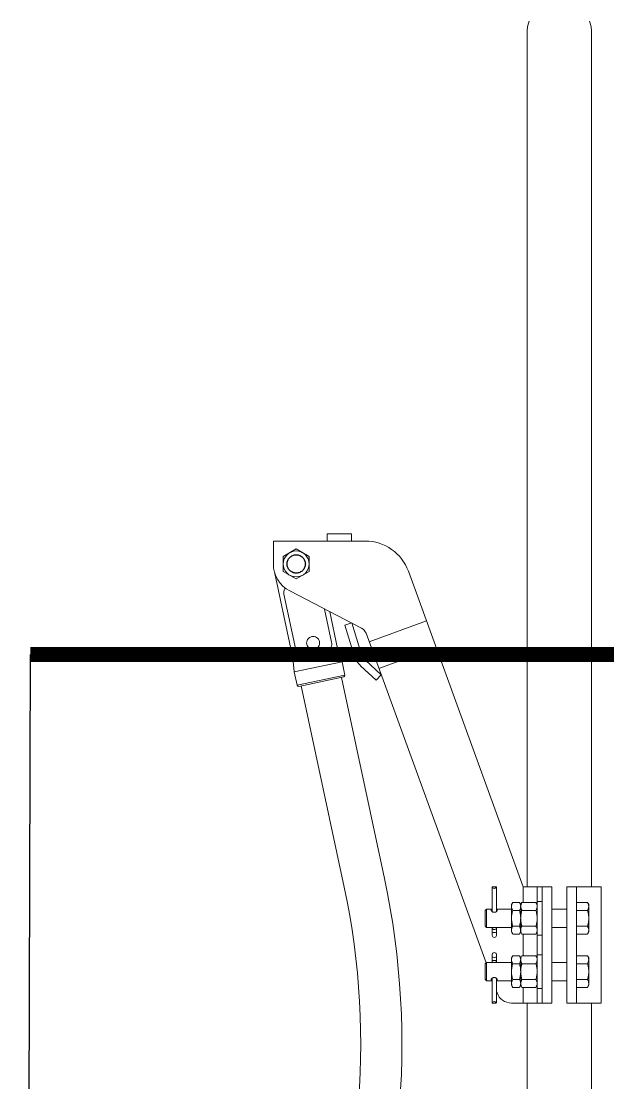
# Model space of a CAD drawing. Header units: millimetres. Extents: x -37020 to 35906, y -101 to 52234.
# Drawn here: x -342.369 to -341.984, y 326.865 to 327.562 of the extents above; entities that cross this region are included whole.
import ezdxf

# ---------------------------------------------------------------- set-up
doc = ezdxf.new("R2010")
doc.units = ezdxf.units.MM
doc.linetypes.add('HIDDEN', pattern=[9.525, 6.35, -3.175])
doc.linetypes.add('TRAZO_Y_PUNTO2', pattern=[12.7, 6.35, -3.175, 0, -3.175])
doc.layers.add('Catenaria', color=2, linetype='Continuous')
doc.layers.add('ME-RIELES', color=240, linetype='TRAZO_Y_PUNTO2')

msp = doc.modelspace()

# ---------------------------------------------------------------- linework, layer by layer
at = {"color": 8, "linetype": 'Continuous', "lineweight": 15}
for p, q in [((-342.0369, 326.99362, 0.22914), (-342.0369, 327.55379, 0.22914)), ((-341.99469, 326.99362, 0.22914), (-341.99469, 327.55379, 0.22914)), ((-342.15198, 327.22529, 0.22914), (-342.16798, 327.22529, 0.22914)), ((-342.16798, 327.22053, 0.22914), (-342.16798, 327.22529, 0.22914)), ((-342.15198, 327.22053, 0.22914), (-342.15198, 327.22529, 0.22914)), ((-342.143, 327.22053, 0.22914), (-342.20333, 327.22052, 0.22914)), ((-342.20333, 327.20553, 0.22914), (-342.20333, 327.22052, 0.22914)), ((-342.18833, 327.21534, 0.22914), (-342.19683, 327.21043, 0.22914)), ((-342.19683, 327.21043, 0.22914), (-342.19683, 327.20062, 0.22914)), ((-342.17983, 327.21043, 0.22914), (-342.18833, 327.21534, 0.22914)), ((-342.17983, 327.20062, 0.22914), (-342.17983, 327.21043, 0.22914)), ((-342.20237, 327.19934, 0.22914), (-342.1905, 327.14372, 0.22914)), ((-342.19683, 327.20062, 0.22914), (-342.18833, 327.19571, 0.22914)), ((-342.18833, 327.19571, 0.22914), (-342.17983, 327.20062, 0.22914)), ((-342.1148, 327.20078, 0.22914), (-342.03941, 326.99365, 0.22914)), ((-342.19639, 327.18566, 0.22914), (-342.1886, 327.14918, 0.22914)), ((-342.19254, 327.18778, 0.22914), (-342.14542, 327.16333, 0.22914)), ((-342.16513, 327.15419, 0.22914), (-342.16976, 327.1759, 0.22914)), ((-342.16629, 327.17402, 0.22914), (-342.16116, 327.14998, 0.22914)), ((-342.10292, 327.16815, 0.22914), (-342.14051, 327.15446, 0.22914)), ((-342.15189, 327.16679, 0.22914), (-342.15644, 327.16538, 0.22914)), ((-342.15644, 327.16538, 0.22914), (-342.15024, 327.14534, 0.22914)), ((-342.14567, 327.14668, 0.22914), (-342.15189, 327.16679, 0.22914)), ((-342.14255, 327.16006, 0.22914), (-342.0638, 326.94371, 0.22914)), ((-342.16899, 327.14831, 0.22914), (-342.18268, 327.14538, 0.22914)), ((-342.16827, 327.14846, 0.22914), (-342.16899, 327.14831, 0.22914)), ((-342.15831, 327.14138, 0.22914), (-342.16116, 327.14998, 0.22914)), ((-342.16116, 327.14998, 0.22914), (-342.16116, 327.14998, 0.22914)), ((-342.09654, 327.15061, 0.22914), (-342.13413, 327.13693, 0.22914)), ((-342.1905, 327.14372, 0.22914), (-342.1896, 327.1347, 0.22914)), ((-342.1905, 327.14372, 0.22914), (-342.1905, 327.14372, 0.22914)), ((-342.1896, 327.13471, 0.22914), (-342.15831, 327.14139, 0.22914)), ((-342.18268, 327.14538, 0.22914), (-342.18339, 327.14523, 0.22914)), ((-342.15643, 327.13258, 0.22914), (-342.15831, 327.14139, 0.22914)), ((-342.14291, 327.1423, 0.22914), (-342.13261, 327.13276, 0.22914)), ((-342.1896, 327.13471, 0.22914), (-342.18772, 327.1259, 0.22914)), ((-342.1461, 327.13877, 0.22914), (-342.13584, 327.12927, 0.22914)), ((-342.13584, 327.12927, 0.22914), (-342.13261, 327.13276, 0.22914)), ((-342.15643, 327.13258, 0.22914), (-342.18772, 327.1259, 0.22914)), ((-342.18654, 327.12513, 0.22914), (-342.1572, 327.13139, 0.22914)), ((-342.13049, 326.99905, 0.22914), (-342.15866, 327.13108, 0.22914)), ((-342.18507, 327.12545, 0.22914), (-342.1569, 326.99342, 0.22914)), ((-342.05988, 326.97738, 0.22914), (-342.05988, 326.99337, 0.22914)), ((-342.05987, 326.97738, 0.22914), (-342.05987, 326.99339, 0.22914)), ((-342.05961, 326.9937, 0.22914), (-342.05728, 326.9937, 0.22914)), ((-342.05703, 326.97738, 0.22914), (-342.05703, 326.99339, 0.22914)), ((-342.05702, 326.99337, 0.22914), (-342.05702, 326.97738, 0.22914)), ((-342.03941, 326.98342, 0.22914), (-342.03941, 326.99365, 0.22914)), ((-342.03941, 326.99362, 0.22914), (-342.03042, 326.99362, 0.22914)), ((-342.03042, 326.99362, 0.22914), (-342.02715, 326.99362, 0.22914)), ((-342.03042, 326.98402, 0.22914), (-342.03042, 326.99362, 0.22914)), ((-342.0208, 326.99362, 0.22914), (-342.02715, 326.99362, 0.22914)), ((-342.02715, 326.99362, 0.22914), (-342.02715, 326.98862, 0.22914)), ((-342.0208, 326.98862, 0.22914), (-342.0208, 326.99362, 0.22914)), ((-342.00445, 326.99362, 0.22914), (-342.0108, 326.99362, 0.22914)), ((-342.0108, 326.99362, 0.22914), (-342.0108, 326.98862, 0.22914)), ((-342.00445, 326.98862, 0.22914), (-342.00445, 326.99362, 0.22914)), ((-342.00445, 326.99362, 0.22914), (-342.00118, 326.99362, 0.22914)), ((-342.00118, 326.99362, 0.22914), (-341.98835, 326.99362, 0.22914)), ((-341.98835, 326.91742, 0.22914), (-341.98835, 326.99362, 0.22914)), ((-342.02715, 326.98862, 0.22914), (-342.02715, 326.92242, 0.22914)), ((-342.0208, 326.98862, 0.22914), (-342.0208, 326.92242, 0.22914)), ((-342.0108, 326.98862, 0.22914), (-342.0108, 326.92242, 0.22914)), ((-342.00445, 326.98862, 0.22914), (-342.00445, 326.92242, 0.22914)), ((-342.04712, 326.98202, 0.22914), (-342.04632, 326.98342, 0.22914)), ((-342.04712, 326.98082, 0.22914), (-342.04712, 326.98202, 0.22914)), ((-342.04712, 326.98082, 0.22914), (-342.04712, 326.97302, 0.22914)), ((-342.04193, 326.98342, 0.22914), (-342.04632, 326.98342, 0.22914)), ((-342.04193, 326.98342, 0.22914), (-342.04112, 326.98202, 0.22914)), ((-342.04112, 326.98202, 0.22914), (-342.04032, 326.98342, 0.22914)), ((-342.04112, 326.98202, 0.22914), (-342.04112, 326.98082, 0.22914)), ((-342.04112, 326.98082, 0.22914), (-342.04112, 326.97302, 0.22914)), ((-342.04032, 326.98342, 0.22914), (-342.03113, 326.98342, 0.22914)), ((-342.03113, 326.98342, 0.22914), (-342.03032, 326.98202, 0.22914)), ((-342.03032, 326.96199, 0.22914), (-342.03032, 326.98406, 0.22914)), ((-342.03032, 326.98406, 0.22914), (-342.02715, 326.98406, 0.22914)), ((-342.00445, 326.98342, 0.22914), (-341.9973, 326.98342, 0.22914)), ((-341.9973, 326.98342, 0.22914), (-341.9965, 326.98202, 0.22914)), ((-341.9965, 326.98202, 0.22914), (-341.9965, 326.98082, 0.22914)), ((-341.9965, 326.98082, 0.22914), (-341.9965, 326.97302, 0.22914)), ((-342.06445, 326.97806, 0.22914), (-342.06349, 326.97902, 0.22914)), ((-342.06445, 326.96799, 0.22914), (-342.06445, 326.97806, 0.22914)), ((-342.06349, 326.96702, 0.22914), (-342.06349, 326.97902, 0.22914)), ((-342.06349, 326.97902, 0.22914), (-342.05988, 326.97902, 0.22914)), ((-342.05702, 326.97902, 0.22914), (-342.04712, 326.97902, 0.22914)), ((-342.04712, 326.96523, 0.22914), (-342.04712, 326.97302, 0.22914)), ((-342.04193, 326.97822, 0.22914), (-342.04632, 326.97822, 0.22914)), ((-342.04112, 326.97302, 0.22914), (-342.04112, 326.96523, 0.22914)), ((-342.04032, 326.97822, 0.22914), (-342.03113, 326.97822, 0.22914)), ((-342.0208, 326.97902, 0.22914), (-342.0108, 326.97902, 0.22914)), ((-342.00445, 326.97822, 0.22914), (-341.9973, 326.97822, 0.22914)), ((-341.9965, 326.97302, 0.22914), (-341.9965, 326.96523, 0.22914)), ((-342.06349, 326.96702, 0.22914), (-342.06445, 326.96799, 0.22914)), ((-342.04712, 326.96702, 0.22914), (-342.06349, 326.96702, 0.22914)), ((-342.05988, 326.96631, 0.22914), (-342.05988, 326.96702, 0.22914)), ((-342.05988, 326.96631, 0.22914), (-342.05987, 326.96629, 0.22914)), ((-342.05988, 326.96348, 0.22914), (-342.05988, 326.96631, 0.22914)), ((-342.05987, 326.96629, 0.22914), (-342.05987, 326.96702, 0.22914)), ((-342.05987, 326.96629, 0.22914), (-342.05978, 326.96614, 0.22914)), ((-342.05987, 326.96348, 0.22914), (-342.05987, 326.96629, 0.22914)), ((-342.05978, 326.96614, 0.22914), (-342.05963, 326.966, 0.22914)), ((-342.05963, 326.966, 0.22914), (-342.05943, 326.96589, 0.22914)), ((-342.05943, 326.96589, 0.22914), (-342.05918, 326.9658, 0.22914)), ((-342.05918, 326.9658, 0.22914), (-342.0589, 326.96573, 0.22914)), ((-342.0589, 326.96573, 0.22914), (-342.0586, 326.9657, 0.22914)), ((-342.0586, 326.9657, 0.22914), (-342.0583, 326.9657, 0.22914)), ((-342.0583, 326.9657, 0.22914), (-342.058, 326.96573, 0.22914)), ((-342.058, 326.96573, 0.22914), (-342.05772, 326.9658, 0.22914)), ((-342.05772, 326.9658, 0.22914), (-342.05747, 326.96589, 0.22914)), ((-342.05747, 326.96589, 0.22914), (-342.05727, 326.966, 0.22914)), ((-342.05727, 326.966, 0.22914), (-342.05712, 326.96614, 0.22914)), ((-342.05712, 326.96614, 0.22914), (-342.05703, 326.96629, 0.22914)), ((-342.05703, 326.96629, 0.22914), (-342.05703, 326.96702, 0.22914)), ((-342.05703, 326.96629, 0.22914), (-342.05702, 326.96631, 0.22914)), ((-342.05703, 326.96348, 0.22914), (-342.05703, 326.96629, 0.22914)), ((-342.05702, 326.96702, 0.22914), (-342.05702, 326.96631, 0.22914)), ((-342.05702, 326.96631, 0.22914), (-342.05702, 326.96348, 0.22914)), ((-342.04193, 326.96783, 0.22914), (-342.04632, 326.96783, 0.22914)), ((-342.04032, 326.96783, 0.22914), (-342.03113, 326.96783, 0.22914)), ((-342.0108, 326.96702, 0.22914), (-342.0208, 326.96702, 0.22914)), ((-342.00445, 326.96783, 0.22914), (-341.9973, 326.96783, 0.22914)), ((-342.05988, 326.96348, 0.22914), (-342.05987, 326.96348, 0.22914)), ((-342.05988, 326.96173, 0.22914), (-342.05988, 326.96348, 0.22914)), ((-342.05987, 326.96169, 0.22914), (-342.05987, 326.96348, 0.22914)), ((-342.05703, 326.96348, 0.22914), (-342.05702, 326.96348, 0.22914)), ((-342.05703, 326.96169, 0.22914), (-342.05703, 326.96348, 0.22914)), ((-342.05702, 326.96348, 0.22914), (-342.05702, 326.96173, 0.22914)), ((-342.04712, 326.96402, 0.22914), (-342.04712, 326.96523, 0.22914)), ((-342.04632, 326.96263, 0.22914), (-342.04712, 326.96402, 0.22914)), ((-342.04193, 326.96263, 0.22914), (-342.04632, 326.96263, 0.22914)), ((-342.04112, 326.96402, 0.22914), (-342.04193, 326.96263, 0.22914)), ((-342.04112, 326.96523, 0.22914), (-342.04112, 326.96402, 0.22914)), ((-342.04032, 326.96263, 0.22914), (-342.04112, 326.96402, 0.22914)), ((-342.04032, 326.96263, 0.22914), (-342.03113, 326.96263, 0.22914)), ((-342.03941, 326.94842, 0.22914), (-342.03941, 326.96263, 0.22914)), ((-342.03032, 326.96402, 0.22914), (-342.03113, 326.96263, 0.22914)), ((-342.03042, 326.96203, 0.22914), (-342.03042, 326.94902, 0.22914)), ((-342.02715, 326.96199, 0.22914), (-342.03032, 326.96199, 0.22914)), ((-342.00445, 326.96263, 0.22914), (-341.9973, 326.96263, 0.22914)), ((-341.9965, 326.96402, 0.22914), (-341.9973, 326.96263, 0.22914)), ((-341.9965, 326.96523, 0.22914), (-341.9965, 326.96402, 0.22914)), ((-342.05988, 326.94932, 0.22914), (-342.05988, 326.94757, 0.22914)), ((-342.05988, 326.94757, 0.22914), (-342.05987, 326.94756, 0.22914)), ((-342.05988, 326.94757, 0.22914), (-342.05988, 326.94474, 0.22914)), ((-342.05988, 326.94474, 0.22914), (-342.05987, 326.94476, 0.22914)), ((-342.05988, 326.94474, 0.22914), (-342.05988, 326.94402, 0.22914)), ((-342.05987, 326.94936, 0.22914), (-342.05987, 326.94756, 0.22914)), ((-342.05987, 326.94756, 0.22914), (-342.05987, 326.94476, 0.22914)), ((-342.05987, 326.94476, 0.22914), (-342.05978, 326.94491, 0.22914)), ((-342.05987, 326.94476, 0.22914), (-342.05987, 326.94402, 0.22914)), ((-342.05978, 326.94491, 0.22914), (-342.05963, 326.94504, 0.22914)), ((-342.05963, 326.94504, 0.22914), (-342.05943, 326.94516, 0.22914)), ((-342.05943, 326.94516, 0.22914), (-342.05918, 326.94525, 0.22914)), ((-342.05918, 326.94525, 0.22914), (-342.0589, 326.94531, 0.22914)), ((-342.0589, 326.94531, 0.22914), (-342.0586, 326.94535, 0.22914)), ((-342.0586, 326.94535, 0.22914), (-342.0583, 326.94535, 0.22914)), ((-342.0583, 326.94535, 0.22914), (-342.058, 326.94531, 0.22914)), ((-342.058, 326.94531, 0.22914), (-342.05772, 326.94525, 0.22914)), ((-342.05772, 326.94525, 0.22914), (-342.05747, 326.94516, 0.22914)), ((-342.05747, 326.94516, 0.22914), (-342.05727, 326.94504, 0.22914)), ((-342.05727, 326.94504, 0.22914), (-342.05712, 326.94491, 0.22914)), ((-342.05712, 326.94491, 0.22914), (-342.05703, 326.94476, 0.22914)), ((-342.05703, 326.94936, 0.22914), (-342.05703, 326.94756, 0.22914)), ((-342.05703, 326.94756, 0.22914), (-342.05702, 326.94757, 0.22914)), ((-342.05703, 326.94756, 0.22914), (-342.05703, 326.94476, 0.22914)), ((-342.05703, 326.94476, 0.22914), (-342.05702, 326.94474, 0.22914)), ((-342.05703, 326.94476, 0.22914), (-342.05703, 326.94402, 0.22914)), ((-342.05702, 326.94757, 0.22914), (-342.05702, 326.94932, 0.22914)), ((-342.05702, 326.94474, 0.22914), (-342.05702, 326.94757, 0.22914)), ((-342.05702, 326.94402, 0.22914), (-342.05702, 326.94474, 0.22914)), ((-342.04632, 326.94842, 0.22914), (-342.04712, 326.94702, 0.22914)), ((-342.04712, 326.94702, 0.22914), (-342.04712, 326.94582, 0.22914)), ((-342.04712, 326.94582, 0.22914), (-342.04712, 326.93802, 0.22914)), ((-342.04193, 326.94842, 0.22914), (-342.04632, 326.94842, 0.22914)), ((-342.04112, 326.94702, 0.22914), (-342.04193, 326.94842, 0.22914)), ((-342.04032, 326.94842, 0.22914), (-342.04112, 326.94702, 0.22914)), ((-342.04112, 326.94582, 0.22914), (-342.04112, 326.94702, 0.22914)), ((-342.04112, 326.93802, 0.22914), (-342.04112, 326.94582, 0.22914)), ((-342.04032, 326.94842, 0.22914), (-342.03113, 326.94842, 0.22914)), ((-342.03032, 326.94702, 0.22914), (-342.03113, 326.94842, 0.22914)), ((-342.03032, 326.94906, 0.22914), (-342.03032, 326.92699, 0.22914)), ((-342.02715, 326.94906, 0.22914), (-342.03032, 326.94906, 0.22914)), ((-342.02715, 326.94906, 0.22914), (-342.02715, 326.92699, 0.22914)), ((-342.00445, 326.94842, 0.22914), (-341.9973, 326.94842, 0.22914)), ((-341.9965, 326.94702, 0.22914), (-341.9973, 326.94842, 0.22914)), ((-341.9965, 326.94582, 0.22914), (-341.9965, 326.94702, 0.22914)), ((-341.9965, 326.93802, 0.22914), (-341.9965, 326.94582, 0.22914)), ((-342.06349, 326.94402, 0.22914), (-342.06445, 326.94306, 0.22914)), ((-342.06445, 326.94306, 0.22914), (-342.06445, 326.93299, 0.22914)), ((-342.06349, 326.94402, 0.22914), (-342.06349, 326.93202, 0.22914)), ((-342.04712, 326.94402, 0.22914), (-342.06349, 326.94402, 0.22914)), ((-342.04712, 326.93023, 0.22914), (-342.04712, 326.93802, 0.22914)), ((-342.04193, 326.94322, 0.22914), (-342.04632, 326.94322, 0.22914)), ((-342.04112, 326.93023, 0.22914), (-342.04112, 326.93802, 0.22914)), ((-342.04032, 326.94322, 0.22914), (-342.03113, 326.94322, 0.22914)), ((-342.0108, 326.94402, 0.22914), (-342.0208, 326.94402, 0.22914)), ((-342.00445, 326.94322, 0.22914), (-341.9973, 326.94322, 0.22914)), ((-341.9965, 326.93023, 0.22914), (-341.9965, 326.93802, 0.22914)), ((-342.06445, 326.93299, 0.22914), (-342.06349, 326.93202, 0.22914)), ((-342.06349, 326.93202, 0.22914), (-342.05988, 326.93202, 0.22914)), ((-342.05988, 326.93367, 0.22914), (-342.05988, 326.91768, 0.22914)), ((-342.05987, 326.93367, 0.22914), (-342.05987, 326.91766, 0.22914)), ((-342.05703, 326.93367, 0.22914), (-342.05703, 326.91766, 0.22914)), ((-342.05702, 326.91768, 0.22914), (-342.05702, 326.93367, 0.22914)), ((-342.05702, 326.93202, 0.22914), (-342.04712, 326.93202, 0.22914)), ((-342.04193, 326.93283, 0.22914), (-342.04632, 326.93283, 0.22914)), ((-342.04032, 326.93283, 0.22914), (-342.03113, 326.93283, 0.22914)), ((-342.0208, 326.93202, 0.22914), (-342.0108, 326.93202, 0.22914)), ((-342.00445, 326.93283, 0.22914), (-341.9973, 326.93283, 0.22914)), ((-342.05702, 326.92509, 0.22914), (-342.05663, 326.924, 0.22914)), ((-342.04712, 326.93023, 0.22914), (-342.04712, 326.92902, 0.22914)), ((-342.04712, 326.92902, 0.22914), (-342.04632, 326.92763, 0.22914)), ((-342.04193, 326.92763, 0.22914), (-342.04632, 326.92763, 0.22914)), ((-342.04193, 326.92763, 0.22914), (-342.04112, 326.92902, 0.22914)), ((-342.04112, 326.92902, 0.22914), (-342.04112, 326.93023, 0.22914)), ((-342.04112, 326.92902, 0.22914), (-342.04032, 326.92763, 0.22914)), ((-342.04032, 326.92763, 0.22914), (-342.03113, 326.92763, 0.22914)), ((-342.03941, 326.91742, 0.22914), (-342.03941, 326.92763, 0.22914)), ((-342.03113, 326.92763, 0.22914), (-342.03032, 326.92902, 0.22914)), ((-342.03042, 326.92703, 0.22914), (-342.03042, 326.91742, 0.22914)), ((-342.03032, 326.92699, 0.22914), (-342.02715, 326.92699, 0.22914)), ((-342.00445, 326.92763, 0.22914), (-341.9973, 326.92763, 0.22914)), ((-341.9973, 326.92763, 0.22914), (-341.9965, 326.92902, 0.22914)), ((-341.9965, 326.92902, 0.22914), (-341.9965, 326.93023, 0.22914)), ((-342.05961, 326.91734, 0.22914), (-342.05728, 326.91734, 0.22914)), ((-342.04723, 326.91742, 0.22914), (-342.03941, 326.91742, 0.22914)), ((-342.03941, 326.91742, 0.22914), (-342.03042, 326.91742, 0.22914)), ((-342.0369, 326.41618, 0.22914), (-342.0369, 326.91742, 0.22914)), ((-342.03042, 326.91742, 0.22914), (-342.02715, 326.91742, 0.22914)), ((-342.02715, 326.91742, 0.22914), (-342.02715, 326.92242, 0.22914)), ((-342.0208, 326.91742, 0.22914), (-342.02715, 326.91742, 0.22914)), ((-342.0208, 326.92242, 0.22914), (-342.0208, 326.91742, 0.22914)), ((-342.0108, 326.91742, 0.22914), (-342.0108, 326.92242, 0.22914)), ((-342.00445, 326.91742, 0.22914), (-342.0108, 326.91742, 0.22914)), ((-342.00445, 326.92242, 0.22914), (-342.00445, 326.91742, 0.22914)), ((-342.00445, 326.91742, 0.22914), (-342.00118, 326.91742, 0.22914)), ((-342.00118, 326.91742, 0.22914), (-341.98835, 326.91742, 0.22914)), ((-341.99469, 326.41618, 0.22914), (-341.99469, 326.91742, 0.22914))]:
    msp.add_line(p, q, dxfattribs=at)
msp.add_circle((-342.18833, 327.20552, 0.22914), 0.0085, dxfattribs=at)
at = {"color": 8, "linetype": 'HIDDEN'}
msp.add_circle((-342.18833, 327.20552, 0.22914), 0.006, dxfattribs=at)
at = {"color": 8, "linetype": 'Continuous', "lineweight": 15}
for centre, radius, start, end in [((-342.0119, 327.55379, 0.22914), 0.025, 161.69015, 180), ((-342.01969, 327.55379, 0.22914), 0.025, 0, 18.30985), ((-342.14299, 327.19052, 0.22914), 0.03, 20, 90), ((-342.18333, 327.20553, 0.22914), 0.02, 180, 242.58188), ((-342.14818, 327.15801, 0.22914), 0.006, 20.00013, 62.58188), ((-342.13612, 327.14964, 0.22914), 0.01, 197.19108, 227.19108), ((-342.13591, 327.14977, 0.22914), 0.015, 197.19108, 226.94544), ((-342.13591, 327.14977, 0.22914), 0.015, 226.94544, 227.19108), ((-342.18675, 327.12611, 0.22914), 0.001, 192.0463, 282.0463), ((-342.15741, 327.13237, 0.22914), 0.001, 282.0463, 12.0463), ((-342.63999, 326.89033, 0.22914), 0.49398, 337.0463, 12.0463), ((-342.63999, 326.89033, 0.22914), 0.52098, 337.0463, 12.0463), ((-342.05965, 326.96173, 0.22914), 0.00023, 180, 190.96235), ((-342.05845, 326.95867, 0.22914), 0.00502, 73.53574, 106.46426), ((-342.05845, 326.96196, 0.22914), 0.00145, 190.96235, 349.03765), ((-342.05725, 326.96173, 0.22914), 0.00023, 349.03765, 0), ((-342.05965, 326.94932, 0.22914), 0.00023, 169.03765, 180), ((-342.05845, 326.94908, 0.22914), 0.00145, 10.96235, 169.03765), ((-342.05845, 326.95238, 0.22914), 0.00502, 253.53574, 286.46426), ((-342.05725, 326.94932, 0.22914), 0.00023, 0, 10.96235), ((-342.04723, 326.92742, 0.22914), 0.01, 200.00013, 270)]:
    msp.add_arc(centre, radius, start, end, dxfattribs=at)
at = {"color": 8, "linetype": 'Continuous', "lineweight": 15, "extrusion": (0, 0, -1)}
for centre, major_axis, ratio, start_param, end_param in [((-342.05965, 326.99337, 0.22914), (0.00023, 0), 0.534873, 3.141593, 3.332922), ((-342.05845, 326.99324, 0.22914), (0.00145, 0), 0.534873, 3.332922, 3.77896), ((-342.05845, 326.99543, 0.22914), (0, -0.00289), 0.501149, -0.933429, 0.933429), ((-342.05845, 326.99324, 0.22914), (0.00145, 0), 0.534873, -0.637368, -0.191329), ((-342.05725, 326.99337, 0.22914), (0.00023, 0), 0.534873, -0.191329, 0)]:
    msp.add_ellipse(centre, major_axis=major_axis, ratio=ratio, start_param=start_param, end_param=end_param, dxfattribs=at)
at = {"color": 8, "linetype": 'Continuous', "lineweight": 15}
for centre, major_axis, ratio, start_param, end_param in [((-342.05965, 326.91768, 0.22914), (0.00023, 0), 0.534873, 3.141593, 3.332922), ((-342.05845, 326.91781, 0.22914), (0.00145, 0), 0.534873, 3.332922, 3.77896), ((-342.05845, 326.91562, 0.22914), (0, 0.00289), 0.501149, 5.349757, 7.216614), ((-342.05845, 326.91781, 0.22914), (0.00145, 0), 0.534873, 5.645818, 6.091856), ((-342.05725, 326.91768, 0.22914), (0.00023, 0), 0.534873, 6.091856, 6.283185)]:
    msp.add_ellipse(centre, major_axis=major_axis, ratio=ratio, start_param=start_param, end_param=end_param, dxfattribs=at)
for points, knots in [([(-342.19554, 327.18967, 0.22914), (-342.1956, 327.18959, 0.22914), (-342.19587, 327.18923, 0.22914), (-342.19621, 327.18852, 0.22914), (-342.19658, 327.18726, 0.22914), (-342.19648, 327.18629, 0.22914), (-342.19641, 327.18566, 0.22914)], [0.1127305, 0.1127305, 0.1127305, 0.1127305, 0.1767917, 0.3935293, 0.6057593, 1, 1, 1, 1]), ([(-342.17818, 327.15785, 0.22914), (-342.17871, 327.15767, 0.22914), (-342.17977, 327.15731, 0.22914), (-342.18095, 327.15605, 0.22914), (-342.18158, 327.15448, 0.22914), (-342.18156, 327.15278, 0.22914), (-342.18088, 327.15121, 0.22914), (-342.17967, 327.15004, 0.22914), (-342.17808, 327.14937, 0.22914), (-342.17696, 327.14948, 0.22914), (-342.17641, 327.14953, 0.22914)], [0, 0, 0, 0, 0.125, 0.249999, 0.375001, 0.500001, 0.625002, 0.750001, 0.874997, 1, 1, 1, 1]), ([(-342.17641, 327.14953, 0.22914), (-342.17588, 327.14971, 0.22914), (-342.17481, 327.15007, 0.22914), (-342.17364, 327.15132, 0.22914), (-342.173, 327.1529, 0.22914), (-342.17303, 327.1546, 0.22914), (-342.1737, 327.15616, 0.22914), (-342.17492, 327.15734, 0.22914), (-342.17651, 327.15801, 0.22914), (-342.17762, 327.1579, 0.22914), (-342.17818, 327.15785, 0.22914)], [0, 0, 0, 0, 0.125001, 0.25, 0.375, 0.500001, 0.625, 0.750001, 0.875002, 1, 1, 1, 1]), ([(-342.16827, 327.14846, 0.22914), (-342.16775, 327.14871, 0.22914), (-342.16668, 327.14924, 0.22914), (-342.16555, 327.15069, 0.22914), (-342.16493, 327.15243, 0.22914), (-342.16507, 327.15361, 0.22914), (-342.16513, 327.15419, 0.22914)], [0, 0, 0, 0, 0.241903, 0.5, 0.758093, 1, 1, 1, 1]), ([(-342.1886, 327.14918, 0.22914), (-342.18842, 327.14863, 0.22914), (-342.18806, 327.14749, 0.22914), (-342.18679, 327.14616, 0.22914), (-342.18516, 327.1453, 0.22914), (-342.18397, 327.14525, 0.22914), (-342.18339, 327.14523, 0.22914)], [0, 0, 0, 0, 0.241907, 0.499997, 0.758092, 1, 1, 1, 1]), ([(-342.04632, 326.98342, 0.22914), (-342.04638, 326.98331, 0.22914), (-342.0465, 326.98309, 0.22914), (-342.04676, 326.98256, 0.22914), (-342.04698, 326.98196, 0.22914), (-342.04711, 326.98131, 0.22914), (-342.04712, 326.98098, 0.22914), (-342.04712, 326.98082, 0.22914)], [0, 0, 0, 0, 0.12856, 0.257217, 0.62628, 0.813145, 1, 1, 1, 1]), ([(-342.04712, 326.98082, 0.22914), (-342.04711, 326.98058, 0.22914), (-342.04708, 326.98003, 0.22914), (-342.04682, 326.97915, 0.22914), (-342.04649, 326.97853, 0.22914), (-342.04632, 326.97822, 0.22914)], [0, 0, 0, 0, 0.268407, 0.632373, 1, 1, 1, 1]), ([(-342.04193, 326.98342, 0.22914), (-342.04181, 326.9832, 0.22914), (-342.04152, 326.98267, 0.22914), (-342.04127, 326.98196, 0.22914), (-342.04114, 326.98131, 0.22914), (-342.04113, 326.98098, 0.22914), (-342.04112, 326.98082, 0.22914)], [0, 0, 0, 0, 0.257198, 0.62627, 0.81314, 1, 1, 1, 1]), ([(-342.04112, 326.98082, 0.22914), (-342.04114, 326.98058, 0.22914), (-342.04117, 326.98003, 0.22914), (-342.04143, 326.97915, 0.22914), (-342.04176, 326.97853, 0.22914), (-342.04193, 326.97822, 0.22914)], [0, 0, 0, 0, 0.268407, 0.632373, 1, 1, 1, 1]), ([(-342.04032, 326.98342, 0.22914), (-342.04044, 326.98321, 0.22914), (-342.04067, 326.98279, 0.22914), (-342.04092, 326.98214, 0.22914), (-342.04109, 326.98149, 0.22914), (-342.04111, 326.98104, 0.22914), (-342.04112, 326.98082, 0.22914)], [0, 0, 0, 0, 0.247269, 0.495363, 0.746874, 1, 1, 1, 1]), ([(-342.04112, 326.98082, 0.22914), (-342.04112, 326.98076, 0.22914), (-342.04112, 326.98049, 0.22914), (-342.04106, 326.98003, 0.22914), (-342.04089, 326.97942, 0.22914), (-342.04065, 326.97882, 0.22914), (-342.04043, 326.97842, 0.22914), (-342.04032, 326.97822, 0.22914)], [0, 0, 0, 0, 0.070056, 0.299813, 0.530831, 0.765026, 1, 1, 1, 1]), ([(-342.03113, 326.98342, 0.22914), (-342.03101, 326.98321, 0.22914), (-342.03078, 326.98279, 0.22914), (-342.03053, 326.98214, 0.22914), (-342.03036, 326.98149, 0.22914), (-342.03034, 326.98104, 0.22914), (-342.03032, 326.98082, 0.22914)], [0, 0, 0, 0, 0.247269, 0.495363, 0.746874, 1, 1, 1, 1]), ([(-342.03032, 326.98082, 0.22914), (-342.03033, 326.98076, 0.22914), (-342.03033, 326.98043, 0.22914), (-342.0304, 326.97996, 0.22914), (-342.03056, 326.97943, 0.22914), (-342.03077, 326.97889, 0.22914), (-342.03098, 326.97849, 0.22914), (-342.03113, 326.97822, 0.22914)], [0, 0, 0, 0, 0.070059, 0.376588, 0.530821, 0.683101, 1, 1, 1, 1]), ([(-341.9965, 326.98082, 0.22914), (-341.9965, 326.98088, 0.22914), (-341.9965, 326.98114, 0.22914), (-341.99656, 326.98161, 0.22914), (-341.99673, 326.98222, 0.22914), (-341.99698, 326.98282, 0.22914), (-341.99719, 326.98322, 0.22914), (-341.9973, 326.98342, 0.22914)], [0, 0, 0, 0, 0.070056, 0.300425, 0.53083, 0.765392, 1, 1, 1, 1]), ([(-341.9973, 326.97822, 0.22914), (-341.99719, 326.97843, 0.22914), (-341.99696, 326.97885, 0.22914), (-341.9967, 326.9795, 0.22914), (-341.99653, 326.98015, 0.22914), (-341.99651, 326.9806, 0.22914), (-341.9965, 326.98082, 0.22914)], [0, 0, 0, 0, 0.2477112, 0.4953655, 0.7477053, 1, 1, 1, 1]), ([(-342.05988, 326.97878, 0.22914), (-342.05989, 326.97877, 0.22914), (-342.05998, 326.97875, 0.22914), (-342.06012, 326.97869, 0.22914), (-342.06029, 326.97858, 0.22914), (-342.0604, 326.97845, 0.22914), (-342.06045, 326.9783, 0.22914), (-342.06045, 326.97813, 0.22914), (-342.0604, 326.97796, 0.22914), (-342.06029, 326.97778, 0.22914), (-342.06014, 326.97759, 0.22914), (-342.05994, 326.97742, 0.22914), (-342.0597, 326.97725, 0.22914), (-342.05942, 326.97711, 0.22914), (-342.0591, 326.977, 0.22914), (-342.05877, 326.97694, 0.22914), (-342.05844, 326.97692, 0.22914), (-342.05811, 326.97694, 0.22914), (-342.0578, 326.977, 0.22914), (-342.05751, 326.9771, 0.22914), (-342.05723, 326.97723, 0.22914), (-342.05699, 326.97739, 0.22914), (-342.05678, 326.97757, 0.22914), (-342.05661, 326.97777, 0.22914), (-342.0565, 326.97796, 0.22914), (-342.05645, 326.97814, 0.22914), (-342.05645, 326.97831, 0.22914), (-342.0565, 326.97845, 0.22914), (-342.05661, 326.97858, 0.22914), (-342.05676, 326.97868, 0.22914), (-342.0569, 326.97874, 0.22914), (-342.057, 326.97877, 0.22914), (-342.05702, 326.97877, 0.22914)], [0, 0, 0, 0, 0.003682, 0.039936, 0.076077, 0.113337, 0.148204, 0.184166, 0.217713, 0.25221, 0.286234, 0.321161, 0.356766, 0.393373, 0.429418, 0.466605, 0.501023, 0.536512, 0.56981, 0.604018, 0.638396, 0.673681, 0.709667, 0.746706, 0.782399, 0.81923, 0.85327, 0.888331, 0.92188, 0.956338, 0.991139, 1, 1, 1, 1]), ([(-342.04712, 326.97302, 0.22914), (-342.04712, 326.97315, 0.22914), (-342.04712, 326.97367, 0.22914), (-342.04706, 326.97461, 0.22914), (-342.04689, 326.97582, 0.22914), (-342.04665, 326.97703, 0.22914), (-342.04643, 326.97782, 0.22914), (-342.04632, 326.97822, 0.22914)], [0, 0, 0, 0, 0.0700556, 0.2998126, 0.5308313, 0.7650256, 1, 1, 1, 1]), ([(-342.04632, 326.96783, 0.22914), (-342.04644, 326.96825, 0.22914), (-342.04667, 326.96909, 0.22914), (-342.04692, 326.97038, 0.22914), (-342.04709, 326.97169, 0.22914), (-342.04711, 326.97258, 0.22914), (-342.04712, 326.97302, 0.22914)], [0, 0, 0, 0, 0.247269, 0.495363, 0.746874, 1, 1, 1, 1]), ([(-342.04112, 326.97302, 0.22914), (-342.04113, 326.97315, 0.22914), (-342.04113, 326.97367, 0.22914), (-342.04119, 326.97461, 0.22914), (-342.04136, 326.97582, 0.22914), (-342.0416, 326.97703, 0.22914), (-342.04182, 326.97782, 0.22914), (-342.04193, 326.97822, 0.22914)], [0, 0, 0, 0, 0.0700556, 0.2998126, 0.5308313, 0.7650256, 1, 1, 1, 1]), ([(-342.04193, 326.96783, 0.22914), (-342.04181, 326.96825, 0.22914), (-342.04158, 326.96909, 0.22914), (-342.04133, 326.97038, 0.22914), (-342.04116, 326.97169, 0.22914), (-342.04114, 326.97258, 0.22914), (-342.04112, 326.97302, 0.22914)], [0, 0, 0, 0, 0.247711, 0.495365, 0.747705, 1, 1, 1, 1]), ([(-342.04032, 326.97822, 0.22914), (-342.04044, 326.9778, 0.22914), (-342.04067, 326.97696, 0.22914), (-342.04092, 326.97567, 0.22914), (-342.04109, 326.97436, 0.22914), (-342.04111, 326.97347, 0.22914), (-342.04112, 326.97302, 0.22914)], [0, 0, 0, 0, 0.247269, 0.495363, 0.746874, 1, 1, 1, 1]), ([(-342.04112, 326.97302, 0.22914), (-342.04112, 326.9729, 0.22914), (-342.04112, 326.97237, 0.22914), (-342.04106, 326.97144, 0.22914), (-342.04089, 326.97023, 0.22914), (-342.04065, 326.96902, 0.22914), (-342.04043, 326.96823, 0.22914), (-342.04032, 326.96783, 0.22914)], [0, 0, 0, 0, 0.070056, 0.299813, 0.530831, 0.765026, 1, 1, 1, 1]), ([(-342.03113, 326.97822, 0.22914), (-342.03101, 326.9778, 0.22914), (-342.03078, 326.97696, 0.22914), (-342.03053, 326.97567, 0.22914), (-342.03036, 326.97436, 0.22914), (-342.03034, 326.97347, 0.22914), (-342.03032, 326.97302, 0.22914)], [0, 0, 0, 0, 0.247269, 0.495363, 0.746874, 1, 1, 1, 1]), ([(-342.03032, 326.97302, 0.22914), (-342.03033, 326.9729, 0.22914), (-342.03033, 326.97237, 0.22914), (-342.03039, 326.97144, 0.22914), (-342.03056, 326.97023, 0.22914), (-342.0308, 326.96902, 0.22914), (-342.03102, 326.96823, 0.22914), (-342.03113, 326.96783, 0.22914)], [0, 0, 0, 0, 0.070056, 0.299813, 0.530831, 0.765026, 1, 1, 1, 1]), ([(-341.9965, 326.97302, 0.22914), (-341.99651, 326.97338, 0.22914), (-341.99652, 326.97408, 0.22914), (-341.99663, 326.97513, 0.22914), (-341.9968, 326.97618, 0.22914), (-341.99702, 326.97721, 0.22914), (-341.99721, 326.97789, 0.22914), (-341.9973, 326.97822, 0.22914)], [0, 0, 0, 0, 0.199457, 0.398929, 0.601454, 0.804007, 1, 1, 1, 1]), ([(-341.9973, 326.96783, 0.22914), (-341.99713, 326.96849, 0.22914), (-341.99686, 326.96948, 0.22914), (-341.99664, 326.97084, 0.22914), (-341.99652, 326.97191, 0.22914), (-341.99651, 326.97264, 0.22914), (-341.9965, 326.97302, 0.22914)], [0, 0, 0, 0, 0.387945, 0.583937, 0.779906, 1, 1, 1, 1]), ([(-342.04712, 326.96523, 0.22914), (-342.04712, 326.96529, 0.22914), (-342.04712, 326.96556, 0.22914), (-342.04706, 326.96602, 0.22914), (-342.04689, 326.96663, 0.22914), (-342.04665, 326.96723, 0.22914), (-342.04643, 326.96763, 0.22914), (-342.04632, 326.96783, 0.22914)], [0, 0, 0, 0, 0.070056, 0.299813, 0.530831, 0.765026, 1, 1, 1, 1]), ([(-342.04112, 326.96523, 0.22914), (-342.04113, 326.96529, 0.22914), (-342.04113, 326.96556, 0.22914), (-342.04119, 326.96602, 0.22914), (-342.04136, 326.96663, 0.22914), (-342.0416, 326.96723, 0.22914), (-342.04182, 326.96763, 0.22914), (-342.04193, 326.96783, 0.22914)], [0, 0, 0, 0, 0.070056, 0.300425, 0.53083, 0.765392, 1, 1, 1, 1]), ([(-342.04032, 326.96783, 0.22914), (-342.04044, 326.96761, 0.22914), (-342.04073, 326.96708, 0.22914), (-342.04098, 326.96637, 0.22914), (-342.04111, 326.96572, 0.22914), (-342.04112, 326.96539, 0.22914), (-342.04112, 326.96523, 0.22914)], [0, 0, 0, 0, 0.257198, 0.62627, 0.81314, 1, 1, 1, 1]), ([(-342.03113, 326.96783, 0.22914), (-342.03101, 326.96761, 0.22914), (-342.03072, 326.96708, 0.22914), (-342.03047, 326.96637, 0.22914), (-342.03034, 326.96572, 0.22914), (-342.03033, 326.96539, 0.22914), (-342.03032, 326.96523, 0.22914)], [0, 0, 0, 0, 0.257198, 0.62627, 0.81314, 1, 1, 1, 1]), ([(-341.9965, 326.96523, 0.22914), (-341.9965, 326.96529, 0.22914), (-341.9965, 326.96556, 0.22914), (-341.99656, 326.96602, 0.22914), (-341.99673, 326.96663, 0.22914), (-341.99698, 326.96723, 0.22914), (-341.99719, 326.96763, 0.22914), (-341.9973, 326.96783, 0.22914)], [0, 0, 0, 0, 0.070056, 0.300425, 0.53083, 0.765392, 1, 1, 1, 1]), ([(-342.04632, 326.96263, 0.22914), (-342.04644, 326.96284, 0.22914), (-342.04667, 326.96326, 0.22914), (-342.04692, 326.96391, 0.22914), (-342.04709, 326.96456, 0.22914), (-342.04711, 326.96501, 0.22914), (-342.04712, 326.96523, 0.22914)], [0, 0, 0, 0, 0.247269, 0.495363, 0.746874, 1, 1, 1, 1]), ([(-342.04193, 326.96263, 0.22914), (-342.04181, 326.96284, 0.22914), (-342.04158, 326.96326, 0.22914), (-342.04133, 326.96391, 0.22914), (-342.04116, 326.96456, 0.22914), (-342.04114, 326.96501, 0.22914), (-342.04112, 326.96523, 0.22914)], [0, 0, 0, 0, 0.247269, 0.495363, 0.746874, 1, 1, 1, 1]), ([(-342.04112, 326.96523, 0.22914), (-342.04111, 326.96499, 0.22914), (-342.04108, 326.96444, 0.22914), (-342.04082, 326.96357, 0.22914), (-342.04049, 326.96294, 0.22914), (-342.04032, 326.96263, 0.22914)], [0, 0, 0, 0, 0.268407, 0.632373, 1, 1, 1, 1]), ([(-342.03032, 326.96523, 0.22914), (-342.03034, 326.96499, 0.22914), (-342.03037, 326.96444, 0.22914), (-342.03063, 326.96357, 0.22914), (-342.03096, 326.96294, 0.22914), (-342.03113, 326.96263, 0.22914)], [0, 0, 0, 0, 0.268407, 0.632373, 1, 1, 1, 1]), ([(-341.9973, 326.96263, 0.22914), (-341.99719, 326.96284, 0.22914), (-341.99696, 326.96326, 0.22914), (-341.9967, 326.96391, 0.22914), (-341.99653, 326.96456, 0.22914), (-341.99651, 326.96501, 0.22914), (-341.9965, 326.96523, 0.22914)], [0, 0, 0, 0, 0.247711, 0.495365, 0.747705, 1, 1, 1, 1]), ([(-342.04632, 326.94842, 0.22914), (-342.04644, 326.94821, 0.22914), (-342.04667, 326.94779, 0.22914), (-342.04692, 326.94714, 0.22914), (-342.04709, 326.94649, 0.22914), (-342.04711, 326.94604, 0.22914), (-342.04712, 326.94582, 0.22914)], [0, 0, 0, 0, 0.247269, 0.495363, 0.746874, 1, 1, 1, 1]), ([(-342.04712, 326.94582, 0.22914), (-342.04712, 326.94576, 0.22914), (-342.04712, 326.94549, 0.22914), (-342.04706, 326.94503, 0.22914), (-342.04689, 326.94442, 0.22914), (-342.04665, 326.94382, 0.22914), (-342.04643, 326.94342, 0.22914), (-342.04632, 326.94322, 0.22914)], [0, 0, 0, 0, 0.070056, 0.299813, 0.530831, 0.765026, 1, 1, 1, 1]), ([(-342.04193, 326.94842, 0.22914), (-342.04181, 326.94821, 0.22914), (-342.04158, 326.94779, 0.22914), (-342.04133, 326.94714, 0.22914), (-342.04116, 326.94649, 0.22914), (-342.04114, 326.94604, 0.22914), (-342.04112, 326.94582, 0.22914)], [0, 0, 0, 0, 0.247269, 0.495363, 0.746874, 1, 1, 1, 1]), ([(-342.04112, 326.94582, 0.22914), (-342.04113, 326.94576, 0.22914), (-342.04113, 326.94549, 0.22914), (-342.04119, 326.94503, 0.22914), (-342.04136, 326.94442, 0.22914), (-342.0416, 326.94382, 0.22914), (-342.04182, 326.94342, 0.22914), (-342.04193, 326.94322, 0.22914)], [0, 0, 0, 0, 0.070056, 0.300425, 0.53083, 0.765392, 1, 1, 1, 1]), ([(-342.04112, 326.94582, 0.22914), (-342.04111, 326.94605, 0.22914), (-342.04108, 326.94661, 0.22914), (-342.04082, 326.94748, 0.22914), (-342.04049, 326.9481, 0.22914), (-342.04032, 326.94842, 0.22914)], [0, 0, 0, 0, 0.268407, 0.632373, 1, 1, 1, 1]), ([(-342.04032, 326.94322, 0.22914), (-342.04044, 326.94344, 0.22914), (-342.04073, 326.94397, 0.22914), (-342.04098, 326.94468, 0.22914), (-342.04111, 326.94533, 0.22914), (-342.04112, 326.94565, 0.22914), (-342.04112, 326.94582, 0.22914)], [0, 0, 0, 0, 0.257198, 0.62627, 0.81314, 1, 1, 1, 1]), ([(-342.03032, 326.94582, 0.22914), (-342.03034, 326.94605, 0.22914), (-342.03037, 326.94661, 0.22914), (-342.03063, 326.94748, 0.22914), (-342.03096, 326.9481, 0.22914), (-342.03113, 326.94842, 0.22914)], [0, 0, 0, 0, 0.268407, 0.632373, 1, 1, 1, 1]), ([(-342.03113, 326.94322, 0.22914), (-342.03101, 326.94344, 0.22914), (-342.03072, 326.94397, 0.22914), (-342.03047, 326.94468, 0.22914), (-342.03034, 326.94533, 0.22914), (-342.03033, 326.94565, 0.22914), (-342.03032, 326.94582, 0.22914)], [0, 0, 0, 0, 0.257198, 0.62627, 0.81314, 1, 1, 1, 1]), ([(-341.9973, 326.94842, 0.22914), (-341.99719, 326.94821, 0.22914), (-341.99696, 326.94779, 0.22914), (-341.9967, 326.94714, 0.22914), (-341.99653, 326.94648, 0.22914), (-341.99651, 326.94604, 0.22914), (-341.9965, 326.94582, 0.22914)], [0, 0, 0, 0, 0.247711, 0.495365, 0.747705, 1, 1, 1, 1]), ([(-341.9965, 326.94582, 0.22914), (-341.9965, 326.94576, 0.22914), (-341.9965, 326.94549, 0.22914), (-341.99656, 326.94503, 0.22914), (-341.99673, 326.94442, 0.22914), (-341.99698, 326.94382, 0.22914), (-341.99719, 326.94342, 0.22914), (-341.9973, 326.94322, 0.22914)], [0, 0, 0, 0, 0.070056, 0.300425, 0.53083, 0.765392, 1, 1, 1, 1]), ([(-342.04632, 326.94322, 0.22914), (-342.04644, 326.9428, 0.22914), (-342.04667, 326.94196, 0.22914), (-342.04692, 326.94067, 0.22914), (-342.04709, 326.93936, 0.22914), (-342.04711, 326.93847, 0.22914), (-342.04712, 326.93802, 0.22914)], [0, 0, 0, 0, 0.247269, 0.495363, 0.746874, 1, 1, 1, 1]), ([(-342.04712, 326.93802, 0.22914), (-342.04712, 326.9379, 0.22914), (-342.04712, 326.93737, 0.22914), (-342.04706, 326.93644, 0.22914), (-342.04689, 326.93523, 0.22914), (-342.04665, 326.93402, 0.22914), (-342.04643, 326.93323, 0.22914), (-342.04632, 326.93283, 0.22914)], [0, 0, 0, 0, 0.0700556, 0.2998126, 0.5308313, 0.7650256, 1, 1, 1, 1]), ([(-342.04193, 326.94322, 0.22914), (-342.04181, 326.9428, 0.22914), (-342.04158, 326.94196, 0.22914), (-342.04133, 326.94067, 0.22914), (-342.04116, 326.93936, 0.22914), (-342.04114, 326.93847, 0.22914), (-342.04112, 326.93802, 0.22914)], [0, 0, 0, 0, 0.247711, 0.495365, 0.747705, 1, 1, 1, 1]), ([(-342.04112, 326.93802, 0.22914), (-342.04113, 326.9379, 0.22914), (-342.04113, 326.93737, 0.22914), (-342.04119, 326.93644, 0.22914), (-342.04136, 326.93523, 0.22914), (-342.0416, 326.93402, 0.22914), (-342.04182, 326.93323, 0.22914), (-342.04193, 326.93283, 0.22914)], [0, 0, 0, 0, 0.0700556, 0.2998126, 0.5308313, 0.7650256, 1, 1, 1, 1]), ([(-342.04112, 326.93802, 0.22914), (-342.04112, 326.93815, 0.22914), (-342.04112, 326.93867, 0.22914), (-342.04106, 326.93961, 0.22914), (-342.04089, 326.94082, 0.22914), (-342.04065, 326.94203, 0.22914), (-342.04043, 326.94282, 0.22914), (-342.04032, 326.94322, 0.22914)], [0, 0, 0, 0, 0.070056, 0.299813, 0.530831, 0.765026, 1, 1, 1, 1]), ([(-342.04032, 326.93283, 0.22914), (-342.04044, 326.93325, 0.22914), (-342.04067, 326.93409, 0.22914), (-342.04092, 326.93538, 0.22914), (-342.04109, 326.93669, 0.22914), (-342.04111, 326.93758, 0.22914), (-342.04112, 326.93802, 0.22914)], [0, 0, 0, 0, 0.247269, 0.495363, 0.746874, 1, 1, 1, 1]), ([(-342.03032, 326.93802, 0.22914), (-342.03033, 326.93815, 0.22914), (-342.03033, 326.93867, 0.22914), (-342.03039, 326.93961, 0.22914), (-342.03056, 326.94082, 0.22914), (-342.0308, 326.94203, 0.22914), (-342.03102, 326.94282, 0.22914), (-342.03113, 326.94322, 0.22914)], [0, 0, 0, 0, 0.070056, 0.299813, 0.530831, 0.765026, 1, 1, 1, 1]), ([(-342.03113, 326.93283, 0.22914), (-342.03101, 326.93325, 0.22914), (-342.03078, 326.93409, 0.22914), (-342.03053, 326.93538, 0.22914), (-342.03036, 326.93669, 0.22914), (-342.03034, 326.93758, 0.22914), (-342.03032, 326.93802, 0.22914)], [0, 0, 0, 0, 0.247269, 0.495363, 0.746874, 1, 1, 1, 1]), ([(-341.9973, 326.94322, 0.22914), (-341.99713, 326.94256, 0.22914), (-341.99686, 326.94157, 0.22914), (-341.99664, 326.94021, 0.22914), (-341.99652, 326.93914, 0.22914), (-341.99651, 326.93841, 0.22914), (-341.9965, 326.93802, 0.22914)], [0, 0, 0, 0, 0.387945, 0.583937, 0.779906, 1, 1, 1, 1]), ([(-341.9965, 326.93802, 0.22914), (-341.99651, 326.93767, 0.22914), (-341.99652, 326.93697, 0.22914), (-341.99663, 326.93592, 0.22914), (-341.9968, 326.93487, 0.22914), (-341.99702, 326.93384, 0.22914), (-341.99721, 326.93316, 0.22914), (-341.9973, 326.93283, 0.22914)], [0, 0, 0, 0, 0.199457, 0.398929, 0.601454, 0.804007, 1, 1, 1, 1]), ([(-342.05988, 326.93227, 0.22914), (-342.05989, 326.93228, 0.22914), (-342.05998, 326.9323, 0.22914), (-342.06012, 326.93236, 0.22914), (-342.06029, 326.93247, 0.22914), (-342.0604, 326.9326, 0.22914), (-342.06045, 326.93275, 0.22914), (-342.06045, 326.93291, 0.22914), (-342.0604, 326.93309, 0.22914), (-342.06029, 326.93327, 0.22914), (-342.06014, 326.93345, 0.22914), (-342.05994, 326.93363, 0.22914), (-342.0597, 326.9338, 0.22914), (-342.05942, 326.93394, 0.22914), (-342.0591, 326.93405, 0.22914), (-342.05877, 326.93411, 0.22914), (-342.05844, 326.93413, 0.22914), (-342.05811, 326.93411, 0.22914), (-342.0578, 326.93405, 0.22914), (-342.05751, 326.93395, 0.22914), (-342.05723, 326.93381, 0.22914), (-342.05699, 326.93366, 0.22914), (-342.05678, 326.93347, 0.22914), (-342.05661, 326.93328, 0.22914), (-342.0565, 326.93309, 0.22914), (-342.05645, 326.93291, 0.22914), (-342.05645, 326.93274, 0.22914), (-342.0565, 326.9326, 0.22914), (-342.05661, 326.93247, 0.22914), (-342.05676, 326.93237, 0.22914), (-342.0569, 326.93231, 0.22914), (-342.057, 326.93228, 0.22914), (-342.05702, 326.93227, 0.22914)], [0, 0, 0, 0, 0.003682, 0.039936, 0.076077, 0.113337, 0.148204, 0.184166, 0.217713, 0.25221, 0.286234, 0.321161, 0.356766, 0.393373, 0.429418, 0.466605, 0.501023, 0.536512, 0.56981, 0.604018, 0.638396, 0.673681, 0.709667, 0.746706, 0.782399, 0.81923, 0.85327, 0.888331, 0.92188, 0.956338, 0.991139, 1, 1, 1, 1]), ([(-342.04712, 326.93023, 0.22914), (-342.04711, 326.93047, 0.22914), (-342.04708, 326.93102, 0.22914), (-342.04682, 326.93189, 0.22914), (-342.04649, 326.93252, 0.22914), (-342.04632, 326.93283, 0.22914)], [0, 0, 0, 0, 0.268407, 0.632373, 1, 1, 1, 1]), ([(-342.04112, 326.93023, 0.22914), (-342.04114, 326.93047, 0.22914), (-342.04117, 326.93102, 0.22914), (-342.04143, 326.93189, 0.22914), (-342.04176, 326.93252, 0.22914), (-342.04193, 326.93283, 0.22914)], [0, 0, 0, 0, 0.268407, 0.632373, 1, 1, 1, 1]), ([(-342.04112, 326.93023, 0.22914), (-342.04112, 326.93029, 0.22914), (-342.04112, 326.93056, 0.22914), (-342.04106, 326.93102, 0.22914), (-342.04089, 326.93163, 0.22914), (-342.04065, 326.93223, 0.22914), (-342.04043, 326.93263, 0.22914), (-342.04032, 326.93283, 0.22914)], [0, 0, 0, 0, 0.070056, 0.299813, 0.530831, 0.765026, 1, 1, 1, 1]), ([(-342.03032, 326.93023, 0.22914), (-342.03033, 326.93029, 0.22914), (-342.03033, 326.93062, 0.22914), (-342.0304, 326.93109, 0.22914), (-342.03056, 326.93162, 0.22914), (-342.03077, 326.93216, 0.22914), (-342.03098, 326.93256, 0.22914), (-342.03113, 326.93283, 0.22914)], [0, 0, 0, 0, 0.070059, 0.376588, 0.530821, 0.683101, 1, 1, 1, 1]), ([(-341.9973, 326.93283, 0.22914), (-341.99719, 326.93262, 0.22914), (-341.99696, 326.9322, 0.22914), (-341.9967, 326.93155, 0.22914), (-341.99653, 326.9309, 0.22914), (-341.99651, 326.93045, 0.22914), (-341.9965, 326.93023, 0.22914)], [0, 0, 0, 0, 0.2477112, 0.4953655, 0.7477053, 1, 1, 1, 1]), ([(-342.04632, 326.92763, 0.22914), (-342.04638, 326.92774, 0.22914), (-342.0465, 326.92796, 0.22914), (-342.04676, 326.92849, 0.22914), (-342.04698, 326.92909, 0.22914), (-342.04711, 326.92974, 0.22914), (-342.04712, 326.93007, 0.22914), (-342.04712, 326.93023, 0.22914)], [0, 0, 0, 0, 0.12856, 0.257217, 0.62628, 0.813145, 1, 1, 1, 1]), ([(-342.04193, 326.92763, 0.22914), (-342.04181, 326.92785, 0.22914), (-342.04152, 326.92838, 0.22914), (-342.04127, 326.92909, 0.22914), (-342.04114, 326.92974, 0.22914), (-342.04113, 326.93007, 0.22914), (-342.04112, 326.93023, 0.22914)], [0, 0, 0, 0, 0.257198, 0.62627, 0.81314, 1, 1, 1, 1]), ([(-342.04032, 326.92763, 0.22914), (-342.04044, 326.92784, 0.22914), (-342.04067, 326.92826, 0.22914), (-342.04092, 326.92891, 0.22914), (-342.04109, 326.92956, 0.22914), (-342.04111, 326.93001, 0.22914), (-342.04112, 326.93023, 0.22914)], [0, 0, 0, 0, 0.247269, 0.495363, 0.746874, 1, 1, 1, 1]), ([(-342.03113, 326.92763, 0.22914), (-342.03101, 326.92784, 0.22914), (-342.03078, 326.92826, 0.22914), (-342.03053, 326.92891, 0.22914), (-342.03036, 326.92956, 0.22914), (-342.03034, 326.93001, 0.22914), (-342.03032, 326.93023, 0.22914)], [0, 0, 0, 0, 0.247269, 0.495363, 0.746874, 1, 1, 1, 1]), ([(-341.9965, 326.93023, 0.22914), (-341.9965, 326.93017, 0.22914), (-341.9965, 326.9299, 0.22914), (-341.99656, 326.92944, 0.22914), (-341.99673, 326.92883, 0.22914), (-341.99698, 326.92823, 0.22914), (-341.99719, 326.92783, 0.22914), (-341.9973, 326.92763, 0.22914)], [0, 0, 0, 0, 0.070056, 0.300425, 0.53083, 0.765392, 1, 1, 1, 1])]:
    msp.add_open_spline(points, degree=3, knots=knots, dxfattribs=at)
at = {"layer": 'Catenaria', "linetype": 'Continuous'}
msp.add_line((-342.36275, 327.1461, 0.22914), (-342.36867, 325.40565, 0.22914), dxfattribs=at)
at = {"layer": 'ME-RIELES', "color": 8, "ltscale": 0.1, "const_width": 0.01, "elevation": 0.22914}
msp.add_lwpolyline([(-342.36275, 327.1461), (58.43097, 327.1276)], dxfattribs=at)

doc.saveas('drawing.dxf')
